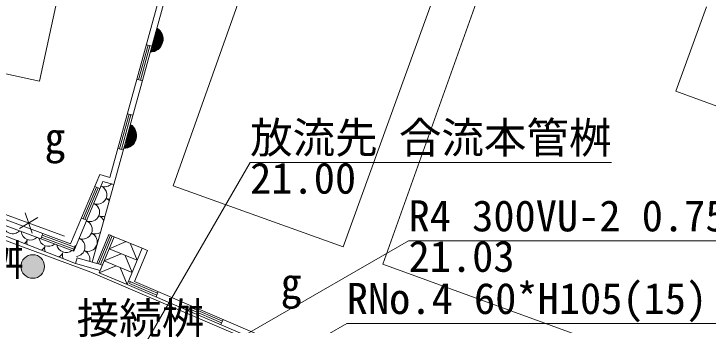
# Model space of a CAD drawing. Units: millimetres, scale not verified. Extents: x 0 to 420500, y 0 to 297000.
# Drawn here: x 98701 to 113398, y 179363 to 185960 of the extents above; entities that cross this region are included whole.
import ezdxf
from ezdxf.enums import TextEntityAlignment as Align

# ---------------------------------------------------------------- set-up
doc = ezdxf.new("R2010")
doc.units = ezdxf.units.MM
doc.header["$LTSCALE"] = 500
for name, color, linetype, lineweight in [('公園現況施設', 7, 'Continuous', 18), ('周辺現況', 8, 'Continuous', 18), ('地下埋設物（排水）', 5, 'Continuous', 18), ('外周（境界）線', 33, 'Continuous', 18)]:
    doc.layers.add(name, color=color, linetype=linetype, lineweight=lineweight)
doc.styles.add('ＭＳ ゴシック', font='')
doc.styles.get('ＭＳ ゴシック').set_extended_font_data('MS Gothic')

msp = doc.modelspace()

# ---------------------------------------------------------------- hatches: boundary and pattern name
at = {"layer": '公園現況施設'}
msp.add_hatch(color=256, dxfattribs=at).paths.add_polyline_path([(99350.2, 180605.8, 1), (98850.2, 180605.8, 1)])

# ---------------------------------------------------------------- linework, layer by layer
msp.add_circle((99100.2, 180605.8), 250, dxfattribs=at)
at = {"layer": '周辺現況'}
for p, q in [((99242.5, 184533.1), (100832.2, 191821.7)), ((102708.2, 189686.5), (100732.5, 182493.8)), ((102824.2, 189655.7), (100816.2, 182345.8)), ((102072.2, 182312.8), (104562.2, 189349.7)), ((108210.2, 188056.7), (105669.2, 181022.8)), ((109017.2, 187688.7), (106510.2, 180656.8)), ((112711.4, 184320.6), (113361.8, 186105.8)), ((92911.3, 185914.1), (99242.5, 184533.1)), ((101541, 185295.9), (101339.9, 184563.8)), ((101582.2, 185284.6), (101381.1, 184552.5)), ((101620.6, 185274), (101504.9, 185305.8)), ((101419.5, 184542), (101303.8, 184573.7)), ((114449.6, 183687.3), (112711.4, 184320.6)), ((101138.8, 183831.8), (100937.7, 183099.7)), ((101180, 183820.4), (100978.9, 183088.4)), ((101218.4, 183809.9), (101102.7, 183841.7)), ((101017.3, 183077.8), (100901.6, 183109.6)), ((99901.2, 181082.7), (100517.5, 182553.9)), ((100517.5, 182553.9), (100732.5, 182493.8)), ((100587.2, 182409.8), (99967.2, 180929.8)), ((100816.2, 182345.8), (100587.2, 182409.8)), ((96725.2, 182271.6), (99901.2, 181082.7)), ((99771.2, 181246.8), (96737.1, 182365)), ((100447, 182288.6), (100166.1, 181618.1)), ((100486.4, 182272.1), (100205.5, 181601.6)), ((100816.2, 182345.8), (100355.1, 180696.9)), ((100523.1, 182256.7), (100412.4, 182303.1)), ((102072.2, 182312.8), (105669.2, 181022.8)), ((99967.2, 180929.8), (96684.3, 182158.8)), ((96496.3, 182040.8), (100008.2, 180671.8)), ((99085.9, 181311.2), (98939.9, 181741.3)), ((99208, 181642.5), (98817.8, 181410.1)), ((100242.2, 181586.2), (100131.5, 181632.5)), ((99272, 181190.1), (99314, 181302.4)), ((99966.8, 180972.5), (99285.9, 181227.4)), ((99981.8, 181012.5), (99300.9, 181267.4)), ((100456.3, 180667.8), (100710.3, 181283.6)), ((100744.9, 181269.3), (100494.6, 180662.6)), ((100821.2, 181237.8), (100504.9, 180471)), ((100821.2, 181237.8), (100509.9, 180483.3)), ((100784.4, 181253), (100534.1, 180646.4)), ((100821.2, 181237.8), (100710.3, 181283.6)), ((101415.6, 180992.6), (100821.2, 181237.8)), ((100715.8, 180982.2), (101076.8, 181132.3)), ((101310.1, 180737), (101160, 181098)), ((99952.8, 180935.2), (99994.9, 181047.6)), ((101310.1, 180737), (100715.8, 180982.2)), ((101099.2, 180225.8), (101415.6, 180992.6)), ((101526.5, 180946.8), (101255.3, 180289.4)), ((101526.5, 180946.8), (101415.6, 180992.6)), ((100041.4, 180787.1), (100008.2, 180671.8)), ((100041.4, 180787.1), (100456.3, 180667.8)), ((100610.3, 180726.6), (100971.4, 180876.7)), ((101204.7, 180481.4), (101054.6, 180842.4)), ((100008.2, 180671.8), (100526.2, 180522.8)), ((100571, 180631.2), (100460, 180676.9)), ((101204.7, 180481.4), (100610.3, 180726.6)), ((106510.2, 180656.8), (115128.2, 177516.8)), ((100504.9, 180471), (100865.9, 180621.2)), ((101099.2, 180225.8), (100949.1, 180586.8)), ((100504.9, 180471), (101099.2, 180225.8)), ((115770.2, 173931.8), (101099.2, 180225.8)), ((101130.6, 180301.7), (101241.5, 180256)), ((101151.1, 180246.9), (101167.4, 180286.6)), ((101726.2, 180000.2), (101151.1, 180246.9)), ((101743, 180039.4), (101206.6, 180269.6)), ((101255.3, 180289.4), (115715.6, 174085.8)), ((101710.5, 179963.6), (101757.8, 180073.8)), ((102397.3, 179668.9), (102444.6, 179779.2)), ((103099.7, 179410.9), (102413, 179705.5)), ((103116.6, 179450.2), (102429.8, 179744.8)), ((103084, 179374.3), (103131.3, 179484.6))]:
    msp.add_line(p, q, dxfattribs=at)
for centre, radius, start, end in [((101584.4, 185424.8), 274.9, 270.44878, 58.83141), ((101586.8, 185424.1), 265.5, 270.44969, 58.83117), ((101590.1, 185423.2), 252.9, 270.44965, 58.83083), ((101594.2, 185422.1), 237.5, 270.44903, 58.83136), ((101597.1, 185421.3), 226.5, 270.44902, 58.83184), ((101600.7, 185420.3), 212.8, 270.44851, 58.83079), ((101604.7, 185419.2), 197.4, 270.44966, 58.83084), ((101609.5, 185417.9), 179.2, 270.44818, 58.83202), ((101613, 185417), 166, 270.44983, 58.83141), ((101617, 185415.8), 150.6, 270.44921, 58.83113), ((101620.9, 185414.8), 135.8, 270.44872, 58.83134), ((101625, 185413.7), 120.4, 270.44918, 58.83296), ((101629.3, 185412.5), 103.9, 270.44836, 58.83167), ((101633.8, 185411.2), 86.9, 270.44989, 58.82755), ((101638.1, 185410), 70.4, 270.45223, 58.83046), ((101642.3, 185408.9), 54.4, 270.45129, 58.83214), ((101647.6, 185407.4), 34.1, 270.44978, 58.83213), ((101651.8, 185406.3), 18.1, 270.45454, 58.8289), ((101023.5, 183382.9), 274.9, 270.45, 58.83019), ((101025.9, 183382.2), 265.5, 270.44969, 58.83117), ((101029.2, 183381.3), 252.9, 270.44965, 58.83083), ((101033.3, 183380.2), 237.5, 270.44903, 58.83136), ((101036.2, 183379.4), 226.5, 270.44902, 58.83184), ((101039.8, 183378.4), 212.8, 270.44851, 58.83079), ((101043.8, 183377.3), 197.4, 270.44966, 58.83084), ((101048.6, 183376), 179.2, 270.44818, 58.83202), ((101052.1, 183375), 166, 270.44983, 58.83141), ((101056.1, 183373.9), 150.6, 270.44921, 58.83113), ((101060, 183372.8), 135.8, 270.44952, 58.83157), ((101064, 183371.7), 120.4, 270.44918, 58.83296), ((101068.4, 183370.5), 103.9, 270.4494, 58.83197), ((101072.9, 183369.3), 86.9, 270.44989, 58.82755), ((101077.2, 183368.1), 70.4, 270.45223, 58.83046), ((101081.4, 183367), 54.4, 270.45129, 58.83214), ((101086.7, 183365.5), 34.1, 270.44978, 58.83213), ((101090.9, 183364.3), 18.1, 270.45454, 58.8289), ((100468.4, 182126.1), 200, 247.26979, 67.27166), ((100623, 182495), 200, 247.26864, 317.08405), ((100730.1, 182233.1), 199.8, 247.26014, 269.63447), ((100575.6, 181864.3), 200, 43.68212, 67.26609), ((100313.9, 181757.2), 200, 247.27007, 67.27007), ((100421, 181495.4), 200, 25.10227, 67.26854), ((100575.6, 181864.4), 200, 247.27081, 285.06829), ((100159.3, 181388.2), 200, 247.27007, 67.27007), ((98675.1, 181499.3), 200, 183.17262, 315.78092), ((99052.5, 181366.8), 200, 185.76321, 313.18874), ((100266.5, 181126.5), 200, 247.27007, 67.27007), ((100421, 181495.4), 200, 247.27079, 303.64671), ((98797.6, 181244.4), 200, 310.74798, 340.65232), ((99175, 181111.8), 200.1, 160.65571, 191.16209), ((99429.9, 181234.3), 200, 188.41469, 310.53749), ((100004.7, 181019.3), 200, 275.57832, 67.26911), ((99175, 181111.8), 200, 306.23671, 340.65389), ((99552.3, 180979.3), 200, 160.64589, 195.9154), ((99807.3, 181101.7), 200, 191.1348, 307.81899), ((100111.9, 180757.6), 200, 346.50279, 67.26987), ((100380.1, 180879.9), 183.5, 66.48263, 67.2938), ((100521.7, 181217.2), 182.3, 247.17577, 247.99184), ((99552.4, 180979.3), 200, 301.49852, 340.64834), ((99929.8, 180846.8), 200, 160.65407, 200.97074)]:
    msp.add_arc(centre, radius, start, end, dxfattribs=at)
at = {"layer": '地下埋設物（排水）', "color": 12}
msp.add_lwpolyline([(101087.8, 178280.6), (103702.3, 182809), (111352.3, 182809)], dxfattribs=at)
at = {"layer": '地下埋設物（排水）'}
for points in [[(100689.7, 177476.8), (107055.9, 181152.3), (117405.9, 181152.3)], [(100750.7, 176515.4), (105748.2, 179400.8), (118348.2, 179400.8)]]:
    msp.add_lwpolyline(points, dxfattribs=at)
at = {"layer": '外周（境界）線'}
msp.add_lwpolyline([(141303.4, 173885.7), (138136.4, 172815.7), (129210.4, 170445.7), (121385.4, 171779.7), (117944.4, 172930.7), (115766.4, 173864.7), (100330.4, 180487.7), (87592.4, 185218.7), (84971.4, 186191.7), (81510.4, 187074.7), (70894.4, 190385.7)], dxfattribs=at)

# ---------------------------------------------------------------- texts
at = {"layer": '公園現況施設', "style": 'ＭＳ ゴシック'}
for p in [(97563.7, 180738.6), (101380.2, 179512.6)]:
    msp.add_text('接続桝', height=659.8, dxfattribs=at).set_placement(p, align=Align.MIDDLE_CENTER)
at = {"layer": '周辺現況', "color": 7, "style": 'ＭＳ ゴシック'}
for p in [(99570.7, 183331.7), (104570, 180251.1)]:
    msp.add_text('g', height=659.8, dxfattribs=at).set_placement(p, align=Align.MIDDLE_CENTER)
at = {"layer": '地下埋設物（排水）', "color": 12, "style": 'ＭＳ ゴシック'}
msp.add_text('放流先 合流本管桝', height=659.8, dxfattribs=at).set_placement((103702.3, 182809), align=Align.BOTTOM_LEFT)
msp.add_text('21.00', height=659.8, dxfattribs=at).set_placement((103702.3, 182809), align=Align.TOP_LEFT)
at = {"layer": '地下埋設物（排水）', "style": 'ＭＳ ゴシック'}
for s, p in [('R4 300VU-2 0.75/100 1.2', (107055.9, 181152.3)), ('RNo.4 60*H105(15)【2RM-100】', (105748.2, 179400.8))]:
    msp.add_text(s, height=659.8, dxfattribs=at).set_placement(p, align=Align.BOTTOM_LEFT)
msp.add_text('21.03', height=659.8, dxfattribs=at).set_placement((107055.9, 181152.3), align=Align.TOP_LEFT)

doc.saveas('drawing.dxf')
